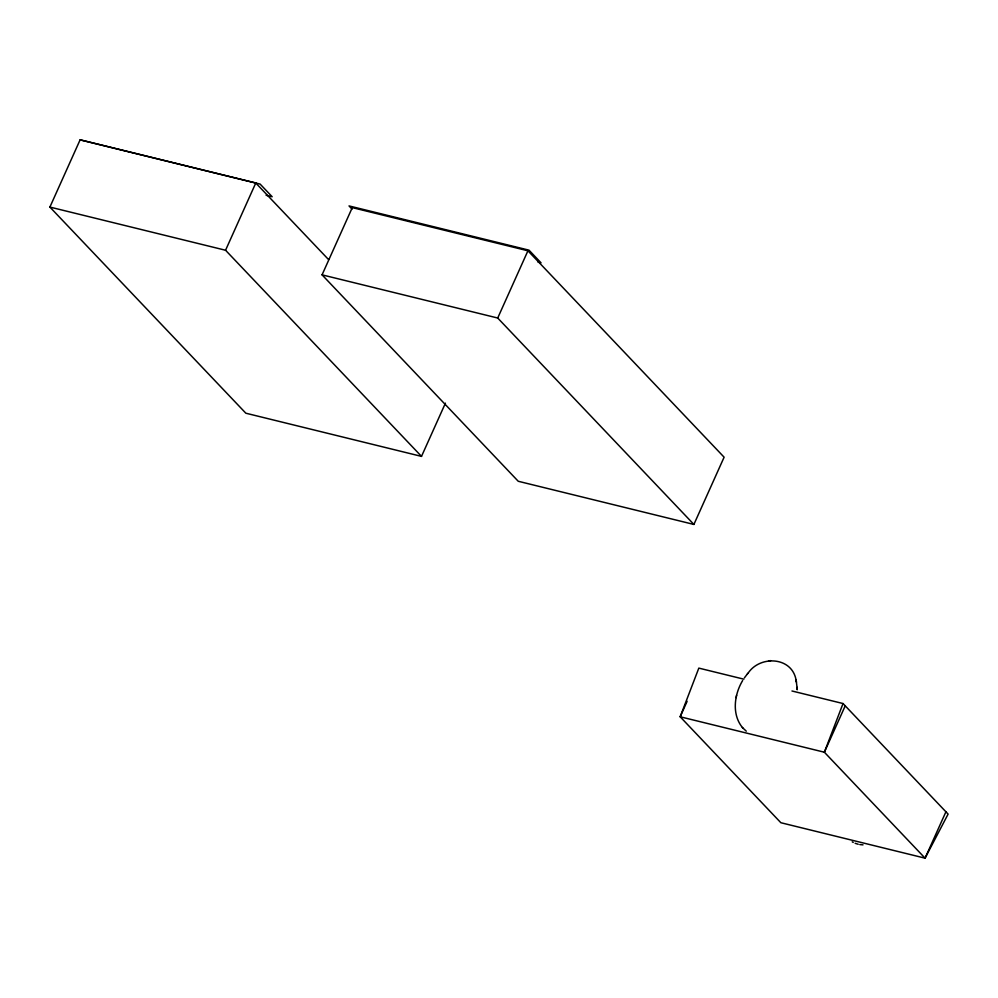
<?xml version="1.0" encoding="UTF-8"?>
<svg xmlns="http://www.w3.org/2000/svg" width="998" height="998" viewBox="0 0 998 998"><rect width="100%" height="100%" fill="white"/><g stroke="black" fill="none" stroke-linecap="round" stroke-linejoin="round"><path stroke-width="1.5" d="M742.662 680.524C734.166 694.521 731.509 714.867 742.899 728.091M736.125 697.614L736.287 696.841M736.437 696.093L736.599 695.369M843.036 703.54L824.373 752.218L925.071 858.168L948.1 814.094L843.036 703.54L791.963 690.99M445.432 403.155L421.505 456.385L245.845 413.209L49.9 207.073L80.114 139.832L260.116 184.081L272.155 196.743L266.104 195.259M421.505 456.385L225.56 250.249L255.775 183.008L80.114 139.832M322.067 274.849L352.282 207.609L527.93 250.785L724.111 457.196L693.897 524.437L518.249 481.273L322.067 274.849L497.715 318.025L693.897 524.437M497.715 318.025L527.93 250.785M687.123 701.32L680.174 716.776L780.873 822.726L925.071 858.168L945.917 811.798M845.219 705.848L824.373 752.218L680.174 716.776L698.825 668.111L743.884 679.176M744.408 677.829L747.203 674.186M748.101 673.151C760.276 654.888 792.774 656.746 796.192 680.873M747.14 674.261L748.201 673.026M770.643 660.639L768.597 660.901M863.02 844.857L859.789 844.57M538.022 262.087L541.041 262.836L529.002 250.161L349.026 205.925L352.032 209.093M49.9 207.073L225.56 250.249M858.205 844.258L855.136 843.285M852.23 841.863L853.24 842.424M746.267 731.16L742.35 727.492M255.775 183.008L328.591 259.605M796.267 681.235L797.177 688.333M795.955 679.888L796.491 682.195M797.19 688.832L797.215 689.768L797.14 687.36"/></g></svg>
